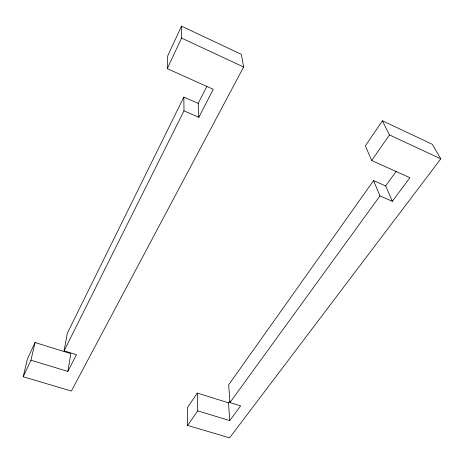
<?xml version="1.0" encoding="UTF-8"?>
<svg xmlns="http://www.w3.org/2000/svg" width="464" height="464" viewBox="0 0 464 464"><rect width="100%" height="100%" fill="white"/><g stroke="black" fill="none" stroke-linecap="round" stroke-linejoin="round"><path stroke-width="0.7" d="M198.841 117.293L198.192 103.397L183.848 97.086L183.988 110.844L198.841 117.293L213.266 89.314L167.272 68.643L167.73 55.883L181.499 26.141L241.326 54.323L243.617 66.996L71.392 391.042L23.2 376.78L27.417 358.974L35.032 342.519L70.864 353.684L67.837 371.409L30.949 360.203L23.2 376.78M67.837 371.409L76.467 354.67L64.107 350.819L67.309 333.245L183.848 97.086M30.949 360.203L35.032 342.519M167.272 68.643L181.557 38.089L181.499 26.141M64.107 350.819L183.988 110.844M198.192 103.397L206.915 86.24M197.293 393.083L187.427 407.589L187.624 425.442L229.57 437.859L440.8 158.839L432.222 144.24L382.4 120.773L365.359 145.841L371.676 160.515L409.874 177.689L392.353 201.318L379.952 195.93L373.584 180.612L228.671 384.836L229.958 402.549L240.665 405.89L229.761 420.593L197.745 410.872L197.293 393.083L228.503 402.804L229.761 420.593M187.624 425.442L197.745 410.872M371.676 160.515L389.453 134.92L382.4 120.773M228.503 402.804L229.779 401.053M392.353 201.318L385.63 185.913L396.134 171.413M229.958 402.549L379.952 195.93M373.584 180.612L385.63 185.913M181.557 38.089L243.617 66.996M389.453 134.92L440.8 158.839"/></g></svg>
